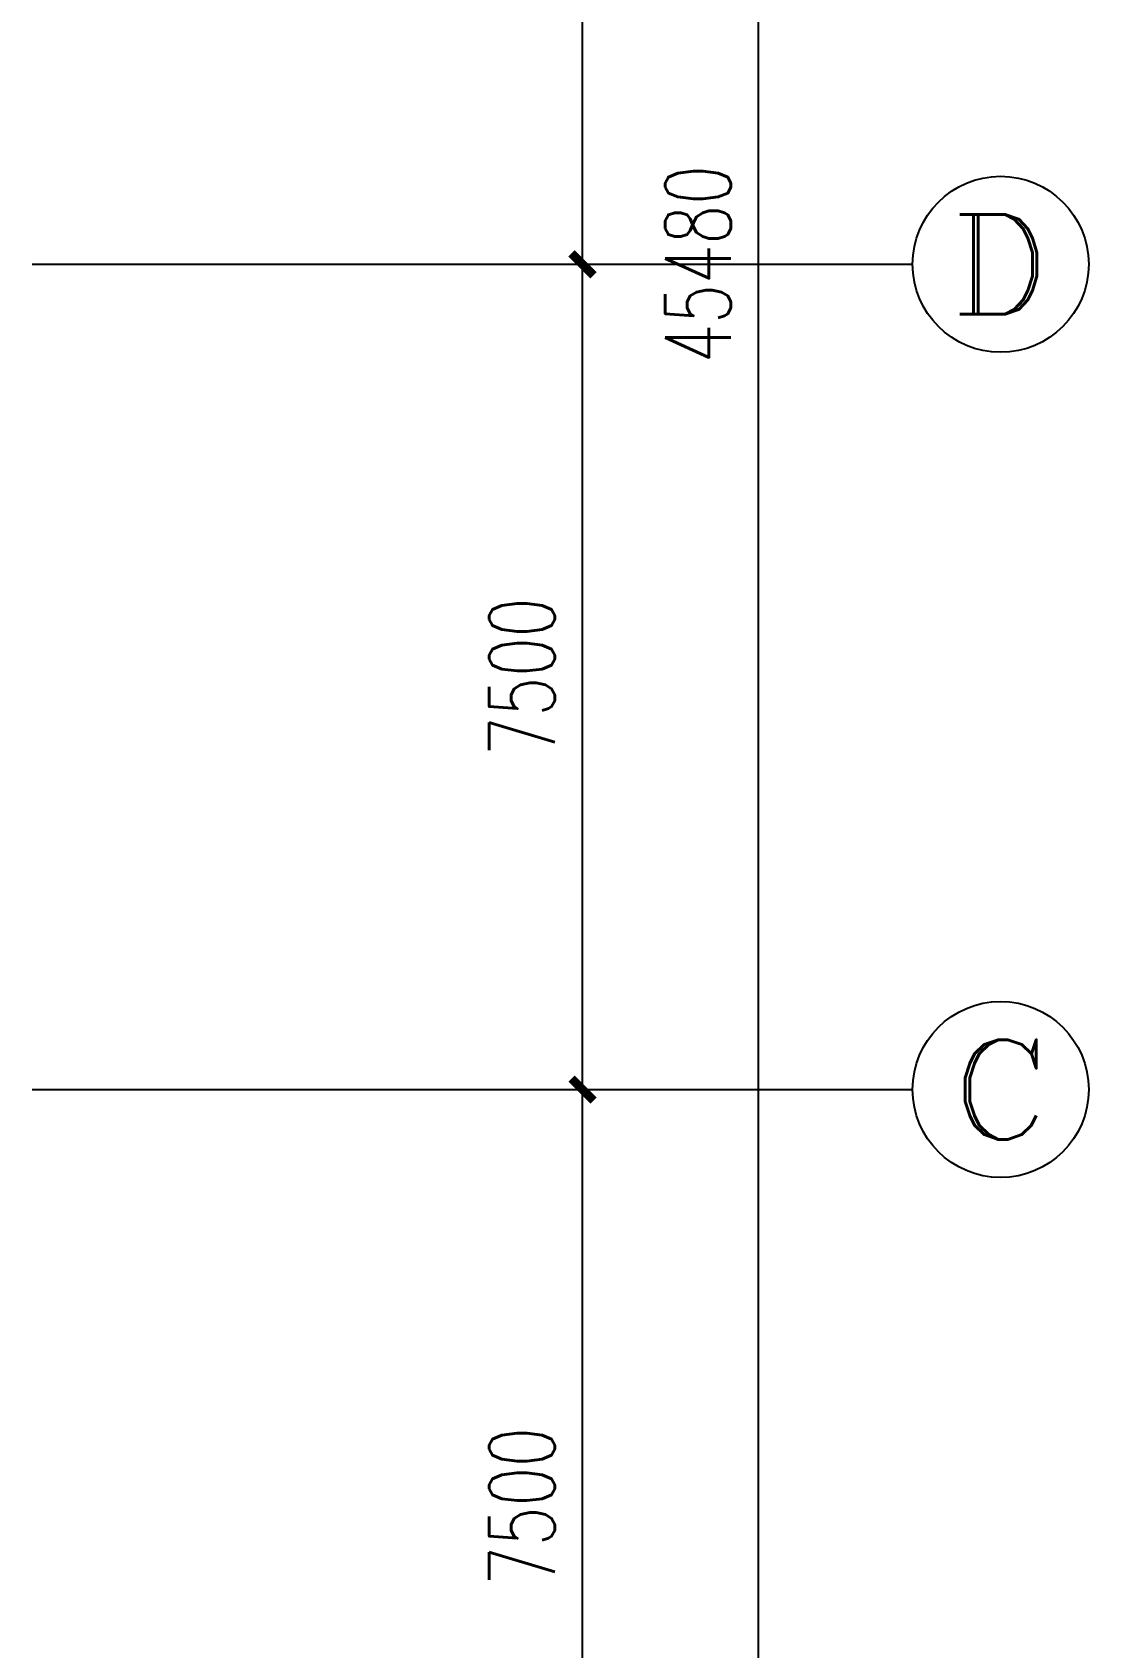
# Model space of a CAD drawing. Extents: x 4929870 to 5205508, y 4505833 to 4862647.
# Drawn here: x 5177224 to 5186824, y 4534258 to 4548938 of the extents above; entities that cross this region are included whole.
import ezdxf
from ezdxf.enums import TextEntityAlignment as Align

# ---------------------------------------------------------------- set-up
doc = ezdxf.new("R2010")
doc.units = 0
doc.header["$LTSCALE"] = 1000
doc.header["$MEASUREMENT"] = 0
doc.layers.get('0').update_dxf_attribs({"color": 4, "linetype": 'CONTINUOUS'})
doc.layers.get('Defpoints').update_dxf_attribs({"linetype": 'CONTINUOUS'})
doc.layers.add('AXIS', color=3, linetype='CONTINUOUS')
doc.layers.add('AXIS_TEXT', color=7, linetype='CONTINUOUS')
doc.styles.add('_TCH_AXIS', font='COMPLEX', dxfattribs={"bigfont": 'GBCBIG'})
doc.styles.add('_TCH_DIM_T3', font='SIMPLEX', dxfattribs={"width": 0.705882, "bigfont": 'GBCBIG'})
doc.styles.add('COMPLEX', font='COMPLEX')
doc.dimstyles.new('_TCH_ARCH&&200', dxfattribs={"dimtxt": 595, "dimasz": 200, "dimexe": 500, "dimexo": 600, "dimgap": 252.5, "dimtad": 1, "dimdec": 0, "dimzin": 0, "dimdsep": 46, "dimtxsty": '_TCH_DIM_T3', "dimblk": 'ARCHTICK', "dimcen": 0.09, "dimclrt": 7, "dimazin": 2, "dimtfac": 1, "dimtdec": 0, "dimtix": 1, "dimtmove": 2, "dimatfit": 3, "dimfxl": 0, "dimtolj": 1, "dimtzin": 0, "dimarcsym": 0})

# ---------------------------------------------------------------- blocks, each defined once
blk = doc.blocks.new('_ArchTick')
at = {"color": 0, "linetype": 'ByBlock', "const_width": 0.4}
blk.add_lwpolyline([(-0.5, -0.5), (0.5, 0.5)], dxfattribs=at)
blk = doc.blocks.new('*D88')
at = {"layer": 'AXIS', "color": 0, "lineweight": -2}
for p, q in [((5177824, 4539330), (5182724, 4539330)), ((5182224, 4531830), (5182224, 4539330)), ((5177824, 4531830), (5182724, 4531830))]:
    blk.add_line(p, q, dxfattribs=at)
at = {"layer": 'Defpoints', "color": 0}
for p in [(5177224, 4539330), (5182224, 4539330), (5177224, 4531830)]:
    blk.add_point(p, dxfattribs=at)
at = {"layer": 'AXIS', "color": 0, "lineweight": -2, "xscale": 200, "yscale": 200, "zscale": 200}
for p, rotation in [((5182224, 4539330), 90), ((5182224, 4531830), 270)]:
    blk.add_blockref('_ArchTick', p, dxfattribs=dict(at, rotation=rotation))
at = {"layer": 'AXIS', "color": 7, "insert": (5181674, 4535540), "char_height": 595, "attachment_point": 5, "rotation": 90, "style": '_TCH_DIM_T3'}
blk.add_mtext('\\A1;7500', dxfattribs=at)
blk = doc.blocks.new('*D89')
at = {"layer": 'AXIS', "color": 0, "lineweight": -2}
for p, q in [((5177824, 4546830), (5182724, 4546830)), ((5182224, 4539330), (5182224, 4546830)), ((5177824, 4539330), (5182724, 4539330))]:
    blk.add_line(p, q, dxfattribs=at)
at = {"layer": 'Defpoints', "color": 0}
for p in [(5177224, 4546830), (5182224, 4546830), (5177224, 4539330)]:
    blk.add_point(p, dxfattribs=at)
at = {"layer": 'AXIS', "color": 0, "lineweight": -2, "xscale": 200, "yscale": 200, "zscale": 200}
for p, rotation in [((5182224, 4546830), 90), ((5182224, 4539330), 270)]:
    blk.add_blockref('_ArchTick', p, dxfattribs=dict(at, rotation=rotation))
at = {"layer": 'AXIS', "color": 7, "insert": (5181674, 4543080), "char_height": 595, "attachment_point": 5, "rotation": 90, "style": '_TCH_DIM_T3'}
blk.add_mtext('\\A1;7500', dxfattribs=at)
blk = doc.blocks.new('*D90')
at = {"layer": 'AXIS', "color": 0, "lineweight": -2}
for p, q in [((5177824, 4554330), (5182724, 4554330)), ((5182224, 4546830), (5182224, 4554330)), ((5177824, 4546830), (5182724, 4546830))]:
    blk.add_line(p, q, dxfattribs=at)
at = {"layer": 'Defpoints', "color": 0}
for p in [(5177224, 4554330), (5182224, 4554330), (5177224, 4546830)]:
    blk.add_point(p, dxfattribs=at)
at = {"layer": 'AXIS', "color": 0, "lineweight": -2, "xscale": 200, "yscale": 200, "zscale": 200}
for p, rotation in [((5182224, 4554330), 90), ((5182224, 4546830), 270)]:
    blk.add_blockref('_ArchTick', p, dxfattribs=dict(at, rotation=rotation))
at = {"layer": 'AXIS', "color": 7, "insert": (5181674, 4550580), "char_height": 595, "attachment_point": 5, "rotation": 90, "style": '_TCH_DIM_T3'}
blk.add_mtext('\\A1;7500', dxfattribs=at)
blk = doc.blocks.new('*D93')
at = {"layer": 'AXIS', "color": 0, "lineweight": -2}
for p, q in [((5178424, 4569570), (5184324, 4569570)), ((5183824, 4524090), (5183824, 4569570)), ((5178424, 4524090), (5184324, 4524090))]:
    blk.add_line(p, q, dxfattribs=at)
at = {"layer": 'Defpoints', "color": 0}
for p in [(5177824, 4569570), (5183824, 4569570), (5177824, 4524090)]:
    blk.add_point(p, dxfattribs=at)
at = {"layer": 'AXIS', "color": 0, "lineweight": -2, "xscale": 200, "yscale": 200, "zscale": 200}
for p, rotation in [((5183824, 4569570), 90), ((5183824, 4524090), 270)]:
    blk.add_blockref('_ArchTick', p, dxfattribs=dict(at, rotation=rotation))
at = {"layer": 'AXIS', "color": 7, "insert": (5183274, 4546830), "char_height": 595, "attachment_point": 5, "rotation": 90, "style": '_TCH_DIM_T3'}
blk.add_mtext('\\A1;45480', dxfattribs=at)
blk = doc.blocks.new('_AXISO')
blk.add_circle((0, 0), 0.5)
at = {"layer": 'AXIS_TEXT', "style": 'COMPLEX', "width": 1.041667}
blk.add_attdef('A', text='', height=0.56, dxfattribs=at).set_placement((-0.25, -0.28), (0.25, -0.28), align=Align.FIT)

msp = doc.modelspace()

# ---------------------------------------------------------------- linework, layer by layer
at = {"layer": 'AXIS'}
for p, q in [((5177223.9, 4546830.1), (5185223.9, 4546830.1)), ((5177223.9, 4539330.1), (5185223.9, 4539330.1))]:
    msp.add_line(p, q, dxfattribs=at)

# ---------------------------------------------------------------- block references
ref = msp.add_blockref('_AXISO', (5186023.9, 4546830.1), dxfattribs=dict(at, xscale=1600, yscale=1600, zscale=1600))
ref.add_attrib('A', 'D', dxfattribs={"layer": 'AXIS_TEXT', "height": 905.1, "style": '_TCH_AXIS', "width": 1.235294}).set_placement((5185571.4, 4546377.5), (5186476.4, 4546377.5), align=Align.FIT)
ref = msp.add_blockref('_AXISO', (5186023.9, 4539330.1), dxfattribs=dict(at, xscale=1600, yscale=1600, zscale=1600))
ref.add_attrib('A', 'C', dxfattribs={"layer": 'AXIS_TEXT', "height": 905.1, "style": '_TCH_AXIS', "width": 1.4}).set_placement((5185571.4, 4538877.5), (5186476.4, 4538877.5), align=Align.FIT)

# ---------------------------------------------------------------- dimensions: what is measured, and where the dimension line sits
for p1, p2, distance, picture, middle in [((5177823.9, 4524090.1), (5177823.9, 4569570.1), -6000, '*D93', (5183273.9, 4546830.1)), ((5177223.9, 4546830.1), (5177223.9, 4554330.1), -5000, '*D90', (5181673.9, 4550580.1)), ((5177223.9, 4539330.1), (5177223.9, 4546830.1), -5000, '*D89', (5181673.9, 4543080.1))]:
    dim = msp.add_aligned_dim(p1=p1, p2=p2, distance=distance, dimstyle='_TCH_ARCH&&200', dxfattribs=at)
    dim.commit()
    dim.dimension.update_dxf_attribs({"geometry": picture, "text_midpoint": middle})
dim = msp.add_linear_dim(base=(5182223.9, 4539330.1), p1=(5177223.9, 4531830.1), p2=(5177223.9, 4539330.1), angle=90, dimstyle='_TCH_ARCH&&200', dxfattribs=at)
dim.commit()
dim.dimension.update_dxf_attribs({"geometry": '*D88', "text_midpoint": (5181673.9, 4535540.1), "dimtype": 129})

doc.saveas('drawing.dxf')
